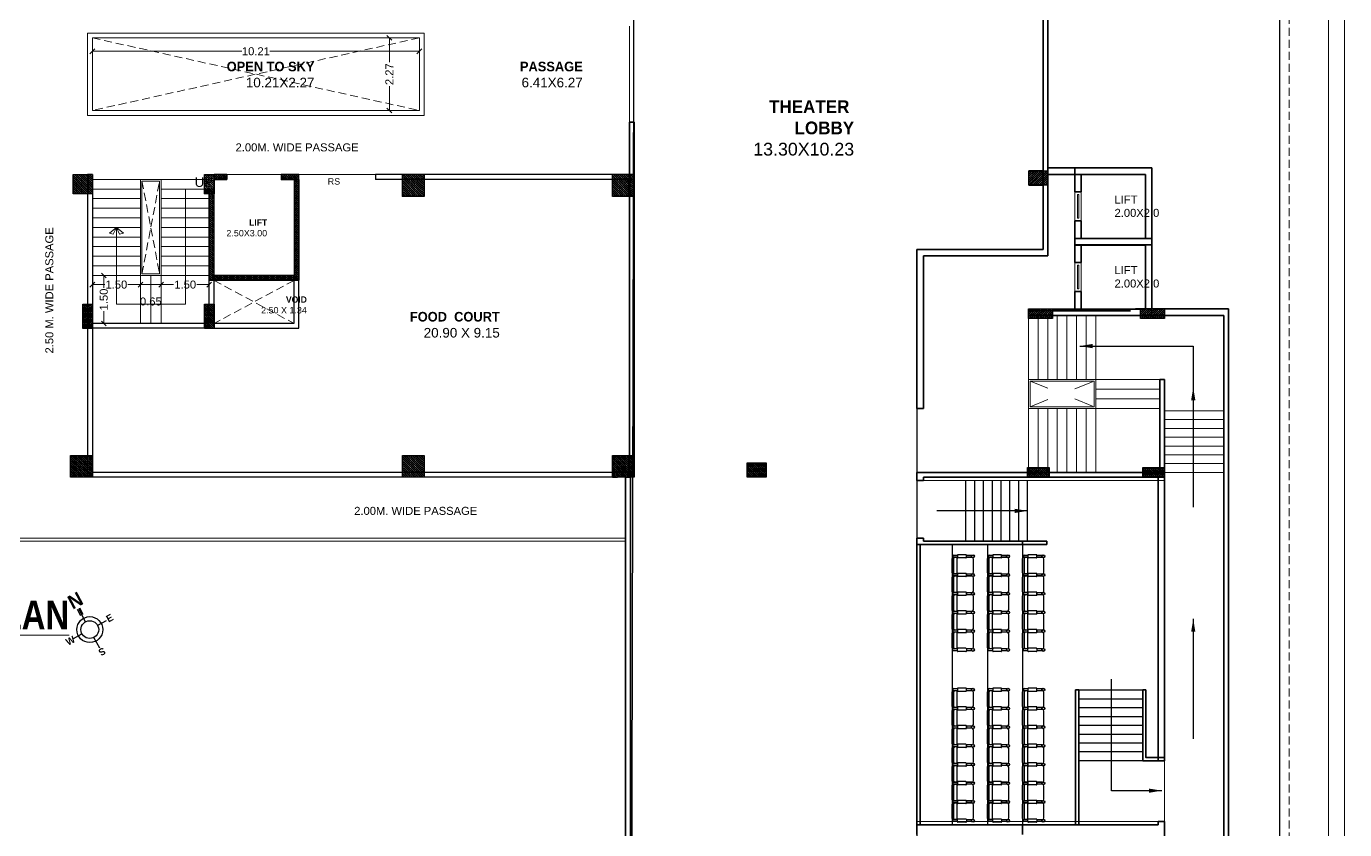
# Model space of a CAD drawing. Header units: feet. Extents: x 1354 to 2117, y 994 to 1430.
# Drawn here: x 1806.27 to 1847.45, y 1201.53 to 1226.62 of the extents above; entities that cross this region are included whole.
import ezdxf
from ezdxf.enums import TextEntityAlignment as Align

# ---------------------------------------------------------------- set-up
doc = ezdxf.new("R2010")
doc.units = ezdxf.units.FT
for name, pattern in [('ACAD_ISO03W100', [30, 12, -18]), ('DASHED2', [0.375, 0.25, -0.125]), ('HIDDEN', [0.375, 0.25, -0.125])]:
    doc.linetypes.add(name, pattern=pattern)
for name, color, linetype, lineweight in [('COLUMN (DCPL)', 10, 'Continuous', 30), ('COLUMN HATCH (DCPL)', 42, 'Continuous', 5), ('DIAMENTION', 6, 'Continuous', 13), ('door', 42, 'Continuous', 9), ('Door_TMOS', 252, 'Continuous', 15), ('DUCT (DCPL)', 8, 'HIDDEN', 13), ('H', 253, 'Continuous', 5), ('LINE-1-KEY (DCPL)', 253, 'Continuous', 9), ('stair', 22, 'Continuous', 9), ('Staircase_TMOS', 129, 'Continuous', 20), ('tex', 7, 'Continuous', 15), ('Text Common_TMOS', 150, 'Continuous', 20), ('wall', 7, 'Continuous', 30), ('Wall_TMOS', 5, 'Continuous', 35), ('WI', 252, 'Continuous', 9), ('WIN', 230, 'Continuous', 9)]:
    doc.layers.add(name, color=color, linetype=linetype, lineweight=lineweight)
for name, color, linetype in [('Layer2', 240, 'Continuous'), ('M2 furniture', 250, 'Continuous'), ('TEXT 1 RDH', 3, 'Continuous')]:
    doc.layers.add(name, color=color, linetype=linetype)
doc.styles.add('Arial Narrow', font='arial.ttf')
doc.styles.get("Standard").update_dxf_attribs({"font": 'arial.ttf'})
doc.styles.add('STYLE1', font='arial.ttf')
doc.styles.add('TECHNICBOLD', font='teb_____.pfb', dxfattribs={"height": 0.03})
doc.dimstyles.new('2_Dim_Wrk_Medium_TMOS', dxfattribs={"dimtxt": 0.18, "dimasz": 0.15, "dimexe": 0.18, "dimexo": 0.0625, "dimgap": 0.09, "dimtad": 0, "dimdec": 3, "dimzin": 0, "dimdsep": 46, "dimtxsty": 'STYLE1', "dimblk": 'OPEN90', "dimcen": 0.09, "dimclrd": 256, "dimclre": 256, "dimclrt": 256, "dimazin": 2, "dimtfac": 1, "dimtdec": 3, "dimtofl": 0, "dimtmove": 0, "dimatfit": 3, "dimfxl": 0, "dimtolj": 1, "dimtzin": 0, "dimlwd": -1, "dimlwe": -1, "dimarcsym": 0})
doc.dimstyles.new('SITE', dxfattribs={"dimtxt": 0.25, "dimasz": 0.15, "dimexe": 0.07, "dimexo": 0.07, "dimgap": 0.05, "dimtad": 0, "dimzin": 0, "dimdsep": 46, "dimtxsty": 'Arial Narrow', "dimblk": 'OBLIQUE', "dimcen": 0.09, "dimclrd": 4, "dimclre": 3, "dimclrt": 6, "dimadec": 0, "dimazin": 0, "dimtfac": 1, "dimtofl": 0, "dimtmove": 2, "dimatfit": 3, "dimfxl": 0, "dimtolj": 1, "dimtzin": 0, "dimlwd": -1, "dimlwe": -1, "dimarcsym": 0})

# ---------------------------------------------------------------- blocks, each defined once
blk = doc.blocks.new('_Oblique')
at = {"layer": 'Layer2', "color": 0, "lineweight": -2}
blk.add_line((-0.5, -0.5), (0.5, 0.5), dxfattribs=at)
blk = doc.blocks.new('*D79')
at = {"layer": 'DEFPOINTS', "color": 0}
for p in [(1808.336, 1218.837), (1809.836, 1218.837), (1809.836, 1218.552)]:
    blk.add_point(p, dxfattribs=at)
at = {"layer": 'DIAMENTION', "color": 3}
for p, q in [((1808.336, 1218.732), (1808.336, 1218.482)), ((1809.836, 1218.732), (1809.836, 1218.482))]:
    blk.add_line(p, q, dxfattribs=at)
at = {"layer": 'DIAMENTION', "color": 4}
for p, q in [((1808.336, 1218.552), (1808.723, 1218.552)), ((1809.836, 1218.552), (1809.448, 1218.552))]:
    blk.add_line(p, q, dxfattribs=at)
at = {"layer": 'DIAMENTION', "color": 4, "xscale": 0.15, "yscale": 0.15, "zscale": 0.15, "rotation": 180}
blk.add_blockref('_Oblique', (1808.336, 1218.552), dxfattribs=at)
at = {"layer": 'DIAMENTION', "color": 4, "xscale": 0.15, "yscale": 0.15, "zscale": 0.15}
blk.add_blockref('_Oblique', (1809.836, 1218.552), dxfattribs=at)
at = {"layer": 'DIAMENTION', "color": 6, "insert": (1809.086, 1218.552), "char_height": 0.25, "attachment_point": 5, "style": 'Arial Narrow'}
blk.add_mtext('\\A1;1.50', dxfattribs=at)
blk = doc.blocks.new('*D80')
at = {"layer": 'DEFPOINTS', "color": 0}
for p in [(1809.836, 1218.944), (1810.486, 1218.837), (1810.486, 1218.552)]:
    blk.add_point(p, dxfattribs=at)
at = {"layer": 'DIAMENTION', "color": 3}
for p, q in [((1809.836, 1218.732), (1809.836, 1218.482)), ((1810.486, 1218.732), (1810.486, 1218.482))]:
    blk.add_line(p, q, dxfattribs=at)
at = {"layer": 'DIAMENTION', "color": 4}
blk.add_line((1809.836, 1218.552), (1810.486, 1218.552), dxfattribs=at)
at = {"layer": 'DIAMENTION', "color": 4, "xscale": 0.15, "yscale": 0.15, "zscale": 0.15, "rotation": 180}
blk.add_blockref('_Oblique', (1809.836, 1218.552), dxfattribs=at)
at = {"layer": 'DIAMENTION', "color": 4, "xscale": 0.15, "yscale": 0.15, "zscale": 0.15}
blk.add_blockref('_Oblique', (1810.486, 1218.552), dxfattribs=at)
at = {"layer": 'DIAMENTION', "color": 6, "insert": (1810.161, 1218.024), "char_height": 0.25, "attachment_point": 5, "style": 'Arial Narrow'}
blk.add_mtext('\\A1;0.65', dxfattribs=at)
blk = doc.blocks.new('*D81')
at = {"layer": 'DEFPOINTS', "color": 0}
for p in [(1810.486, 1218.837), (1811.986, 1218.837), (1811.986, 1218.552)]:
    blk.add_point(p, dxfattribs=at)
at = {"layer": 'DIAMENTION', "color": 3}
for p, q in [((1810.486, 1218.732), (1810.486, 1218.482)), ((1811.986, 1218.732), (1811.986, 1218.482))]:
    blk.add_line(p, q, dxfattribs=at)
at = {"layer": 'DIAMENTION', "color": 4}
for p, q in [((1810.486, 1218.552), (1810.873, 1218.552)), ((1811.986, 1218.552), (1811.598, 1218.552))]:
    blk.add_line(p, q, dxfattribs=at)
at = {"layer": 'DIAMENTION', "color": 4, "xscale": 0.15, "yscale": 0.15, "zscale": 0.15, "rotation": 180}
blk.add_blockref('_Oblique', (1810.486, 1218.552), dxfattribs=at)
at = {"layer": 'DIAMENTION', "color": 4, "xscale": 0.15, "yscale": 0.15, "zscale": 0.15}
blk.add_blockref('_Oblique', (1811.986, 1218.552), dxfattribs=at)
at = {"layer": 'DIAMENTION', "color": 6, "insert": (1811.236, 1218.552), "char_height": 0.25, "attachment_point": 5, "style": 'Arial Narrow'}
blk.add_mtext('\\A1;1.50', dxfattribs=at)
blk = doc.blocks.new('*D82')
at = {"layer": 'DEFPOINTS', "color": 0}
for p in [(1808.67, 1218.837), (1808.692, 1218.837), (1808.67, 1217.337)]:
    blk.add_point(p, dxfattribs=at)
at = {"layer": 'DIAMENTION', "color": 3}
for p, q in [((1808.692, 1218.837), (1808.762, 1218.837)), ((1808.692, 1217.337), (1808.762, 1217.337))]:
    blk.add_line(p, q, dxfattribs=at)
at = {"layer": 'DIAMENTION', "color": 4}
for p, q in [((1808.692, 1218.837), (1808.692, 1218.45)), ((1808.692, 1217.337), (1808.692, 1217.725))]:
    blk.add_line(p, q, dxfattribs=at)
at = {"layer": 'DIAMENTION', "color": 4, "xscale": 0.15, "yscale": 0.15, "zscale": 0.15}
for p, rotation in [((1808.692, 1218.837), 90), ((1808.692, 1217.337), 270)]:
    blk.add_blockref('_Oblique', p, dxfattribs=dict(at, rotation=rotation))
at = {"layer": 'DIAMENTION', "color": 6, "insert": (1808.692, 1218.087), "char_height": 0.25, "attachment_point": 5, "rotation": 90, "style": 'Arial Narrow'}
blk.add_mtext('\\A1;1.50', dxfattribs=at)
blk = doc.blocks.new('22 CTC CHAIR')
at = {"layer": 'M2 furniture', "ltscale": 50}
for p, q in [((-0.7, 18.8), (-0.7, 3.2)), ((1.3, 20.8), (7.6, 20.8)), ((1.4, 23.1), (7.6, 23.1)), ((1.4, 20.9), (7.6, 20.9)), ((7.6, 20.6), (7.6, 23.4)), ((8.1, 23.9), (17.6, 23.9)), ((8.1, 20.1), (17.6, 20.1)), ((18.1, 23.4), (18.1, 20.6)), ((18.1, 23.1), (23.4, 23.1)), ((18.1, 20.9), (23.4, 20.9)), ((18.1, 20.7), (21.3, 20.7)), ((18.3, 20.7), (18.3, 1.3)), ((22.2, 19.6), (22.2, 19.6)), ((22.3, 19.6), (22.3, 2.4)), ((23.4, 23.1), (23.4, 20.9)), ((24.3, 19.6), (24.3, 2.4)), ((1.3, 1.2), (7.6, 1.2)), ((1.4, 1.1), (7.6, 1.1)), ((7.6, 1.4), (7.6, -1.4)), ((8.1, 1.9), (17.6, 1.9)), ((8.1, 1.9), (17.6, 1.9)), ((18.1, -1.4), (18.1, 1.4)), ((18.1, 1.3), (21.3, 1.3)), ((18.1, 1.1), (23.4, 1.1)), ((23.4, -1.1), (23.4, 1.1)), ((1.4, -1.1), (7.6, -1.1)), ((8.1, -1.9), (17.6, -1.9)), ((18.1, -1.1), (23.4, -1.1)), ((22.2, -2.4), (22.2, -2.4))]:
    blk.add_line(p, q, dxfattribs=at)
for centre, radius in [((0, 22), 1.75), ((0, 22), 1.5), ((0, 0), 1.75), ((0, 0), 1.5)]:
    blk.add_circle(centre, radius, dxfattribs=at)
for centre, radius, start, end in [((1.3, 18.8, 0), 2, 90, 180), ((8.1, 23.4, 0), 0.5, 90, 180), ((8.1, 20.6, 0), 0.5, 180, 270), ((17.6, 23.4), 0.5, 0, 90), ((17.6, 20.6), 0.5, 270, 0), ((21.3, 19.7, 0), 1, 0, 90), ((23.3, 19.6), 1, 0, 180), ((1.3, 3.2, 0), 2, 180, 270), ((8.1, 1.4, 0), 0.5, 90, 180), ((8.1, 1.4, 0), 0.5, 90, 180), ((17.6, 1.4), 0.5, 0, 90), ((17.6, 1.4), 0.5, 0, 90), ((21.3, 2.3, 0), 1, 270, 0), ((23.3, 2.4), 1, 180, 0), ((8.1, -1.4, 0), 0.5, 180, 270), ((17.6, -1.4), 0.5, 270, 0)]:
    blk.add_arc(centre, radius, start, end, dxfattribs=at)
blk = doc.blocks.new('_Open90')
at = {"color": 0, "linetype": 'ByBlock', "lineweight": -2}
for p, q in [((0, 0), (-1, 0)), ((-0.5, 0.5), (0, 0)), ((0, 0), (-0.5, -0.5))]:
    blk.add_line(p, q, dxfattribs=at)
blk = doc.blocks.new('*D64')
at = {"layer": 'DEFPOINTS', "color": 0}
for p in [(1817.613, 1226.259), (1818.55, 1226.259), (1818.55, 1223.987)]:
    blk.add_point(p, dxfattribs=at)
at = {"layer": 'DIAMENTION', "color": 3}
for p, q in [((1817.683, 1226.259), (1817.543, 1226.259)), ((1817.683, 1223.987), (1817.543, 1223.987))]:
    blk.add_line(p, q, dxfattribs=at)
at = {"layer": 'DIAMENTION', "color": 4}
for p, q in [((1817.613, 1226.259), (1817.613, 1225.5)), ((1817.613, 1223.987), (1817.613, 1224.746))]:
    blk.add_line(p, q, dxfattribs=at)
at = {"layer": 'DIAMENTION', "color": 4, "xscale": 0.15, "yscale": 0.15, "zscale": 0.15}
for p, rotation in [((1817.613, 1226.259), 90), ((1817.613, 1223.987), 270)]:
    blk.add_blockref('_Oblique', p, dxfattribs=dict(at, rotation=rotation))
at = {"layer": 'DIAMENTION', "color": 6, "insert": (1817.613, 1225.123), "char_height": 0.25, "attachment_point": 5, "rotation": 90, "style": 'Arial Narrow'}
blk.add_mtext('\\A1;2.27', dxfattribs=at)
blk = doc.blocks.new('*D65')
at = {"layer": 'DEFPOINTS', "color": 0}
for p in [(1808.336, 1226.259), (1818.55, 1226.259), (1818.55, 1225.837)]:
    blk.add_point(p, dxfattribs=at)
at = {"layer": 'DIAMENTION', "color": 3}
for p, q in [((1808.336, 1225.907), (1808.336, 1225.767)), ((1818.55, 1225.907), (1818.55, 1225.767))]:
    blk.add_line(p, q, dxfattribs=at)
at = {"layer": 'DIAMENTION', "color": 4}
for p, q in [((1808.336, 1225.837), (1813.007, 1225.837)), ((1818.55, 1225.837), (1813.879, 1225.837))]:
    blk.add_line(p, q, dxfattribs=at)
at = {"layer": 'DIAMENTION', "color": 4, "xscale": 0.15, "yscale": 0.15, "zscale": 0.15, "rotation": 180}
blk.add_blockref('_Oblique', (1808.336, 1225.837), dxfattribs=at)
at = {"layer": 'DIAMENTION', "color": 4, "xscale": 0.15, "yscale": 0.15, "zscale": 0.15}
blk.add_blockref('_Oblique', (1818.55, 1225.837), dxfattribs=at)
at = {"layer": 'DIAMENTION', "color": 6, "insert": (1813.443, 1225.837), "char_height": 0.25, "attachment_point": 5, "style": 'Arial Narrow'}
blk.add_mtext('\\A1;10.21', dxfattribs=at)

msp = doc.modelspace()

# ---------------------------------------------------------------- hatches: boundary and pattern name
at = {"layer": 'COLUMN HATCH (DCPL)'}
h = msp.add_hatch(dxfattribs=at)
h.set_pattern_fill('SACNCR', color=256, scale=0.5, angle=90, style=0)
h.set_pattern_definition([(135, (7901.90748, 905.66784), (-0.03314563037, -0.03314563037), []), (135, (7901.90748, 905.700984), (-0.03314563037, -0.03314563037), [0, -0.046875])])
h.paths.add_polyline_path([(1807.7356, 1221.3865), (1807.7356, 1221.9865), (1808.3356, 1221.9865), (1808.3356, 1221.3865)], flags=0)
h = msp.add_hatch(dxfattribs=at)
h.set_pattern_fill('SACNCR', color=256, scale=0.5, angle=90, style=0)
h.set_pattern_definition([(135, (7902.05748, 905.66784), (-0.03314563037, -0.03314563037), []), (135, (7902.05748, 905.700984), (-0.03314563037, -0.03314563037), [0, -0.046875])])
h.paths.add_polyline_path([(1812.1356, 1221.3865), (1811.8356, 1221.3865), (1811.8356, 1221.9865), (1812.1356, 1221.9865)], flags=0)
h = msp.add_hatch(dxfattribs=at)
h.set_pattern_fill('SACNCR', color=256, scale=0.5, angle=90, style=0)
h.set_pattern_definition([(135, (-107.014676, 17773.103514), (-0.03314563037, -0.03314563037), []), (135, (-107.014676, 17773.13666), (-0.03314563037, -0.03314563037), [0, -0.046875])])
h.paths.add_polyline_path([(1814.7842, 1221.9865), (1814.2349, 1221.9865), (1814.2349, 1221.8365), (1814.6342, 1221.8365), (1814.6342, 1218.8365), (1812.1356, 1218.8365), (1812.1356, 1221.3865), (1811.9856, 1221.3865), (1811.9856, 1218.6865), (1814.7842, 1218.6865)])
h.paths.add_polyline_path([(1812.5349, 1221.9865), (1812.1356, 1221.9865), (1812.1356, 1221.8365), (1812.5349, 1221.8365)], flags=17)
h = msp.add_hatch(dxfattribs=at)
h.set_pattern_fill('SACNCR', color=256, scale=0.5, angle=90, style=0)
h.set_pattern_definition([(135, (7902.13178, 905.62784), (-0.03314563037, -0.03314563037), []), (135, (7902.13178, 905.660984), (-0.03314563037, -0.03314563037), [0, -0.046875])])
h.paths.add_polyline_path([(1818.0185, 1221.3065), (1818.0185, 1221.9865), (1818.6985, 1221.9865), (1818.6985, 1221.3065)], flags=0)
h = msp.add_hatch(dxfattribs=at)
h.set_pattern_fill('SACNCR', color=256, scale=0.5, angle=90, style=0)
h.set_pattern_definition([(135, (7902.397483, 905.62784), (-0.03314563037, -0.03314563037), []), (135, (7902.397483, 905.660984), (-0.03314563037, -0.03314563037), [0, -0.046875])])
h.paths.add_polyline_path([(1824.5842, 1221.3065), (1824.5842, 1221.9865), (1825.2642, 1221.9865), (1825.2642, 1221.3065)], flags=0)
h = msp.add_hatch(dxfattribs=at)
h.set_pattern_fill('SACNCR', color=256, scale=0.5, angle=360, style=0)
h.set_pattern_definition([(45, (1520.664514, 2034.609165), (-0.0331456304, 0.0331456304), []), (45, (1520.69766, 2034.609165), (-0.0331456304, 0.0331456304), [0, -0.046875])])
h.paths.add_polyline_path([(1837.5836, 1221.6522), (1837.5836, 1222.1025), (1838.1836, 1222.1025), (1838.1836, 1221.6522)])
h = msp.add_hatch(dxfattribs=at)
h.set_pattern_fill('SACNCR', color=256, scale=0.5, angle=180, style=0)
h.set_pattern_definition([(225, (2119.554293, 7311.43332), (0.03314563037, -0.03314563037), []), (225, (2119.521147, 7311.43332), (0.03314563037, -0.03314563037), [0, -0.046875])])
h.paths.add_polyline_path([(1808.3356, 1217.1865), (1808.0356, 1217.1865), (1808.0356, 1217.9365), (1808.3356, 1217.9365)], flags=0)
h = msp.add_hatch(dxfattribs=at)
h.set_pattern_fill('SACNCR', color=256, scale=0.5, angle=90, style=0)
h.set_pattern_definition([(135, (7902.05748, 906.19284), (-0.03314563037, -0.03314563037), []), (135, (7902.05748, 906.225984), (-0.03314563037, -0.03314563037), [0, -0.046875])])
h.paths.add_polyline_path([(1812.1356, 1217.1865), (1811.8356, 1217.1865), (1811.8356, 1217.9365), (1812.1356, 1217.9365)], flags=0)
h = msp.add_hatch(dxfattribs=at)
h.set_pattern_fill('SACNCR', color=256, scale=0.5, angle=180, style=0)
h.set_pattern_definition([(225, (2147.795615, 398.761346), (0.0331456304, -0.0331456304), []), (225, (2147.76247, 398.761346), (0.0331456304, -0.0331456304), [0, -0.046875])])
h.paths.add_polyline_path([(1838.3266, 1217.7933), (1838.3266, 1217.4937), (1837.5766, 1217.4937), (1837.5766, 1217.7933)])
h = msp.add_hatch(dxfattribs=at)
h.set_pattern_fill('SACNCR', color=256, scale=0.5, angle=180, style=0)
h.set_pattern_definition([(225, (2151.295615, 398.761346), (0.0331456304, -0.0331456304), []), (225, (2151.26247, 398.761346), (0.0331456304, -0.0331456304), [0, -0.046875])])
h.paths.add_polyline_path([(1841.8266, 1217.7933), (1841.8266, 1217.4937), (1841.0766, 1217.4937), (1841.0766, 1217.7933)])
h = msp.add_hatch(dxfattribs=at)
h.set_pattern_fill('SACNCR', color=256, scale=0.5, angle=90, style=0)
h.set_pattern_definition([(135, (7901.86748, 906.15784), (-0.03314563037, -0.03314563037), []), (135, (7901.86748, 906.190984), (-0.03314563037, -0.03314563037), [0, -0.046875])])
h.paths.add_polyline_path([(1807.6556, 1212.5365), (1807.6556, 1213.2165), (1808.3356, 1213.2165), (1808.3356, 1212.5365)], flags=0)
h = msp.add_hatch(dxfattribs=at)
h.set_pattern_fill('SACNCR', color=256, scale=0.5, angle=90, style=0)
h.set_pattern_definition([(135, (7902.13178, 906.15784), (-0.03314563037, -0.03314563037), []), (135, (7902.13178, 906.190984), (-0.03314563037, -0.03314563037), [0, -0.046875])])
h.paths.add_polyline_path([(1818.0185, 1212.5365), (1818.0185, 1213.2165), (1818.6985, 1213.2165), (1818.6985, 1212.5365)], flags=0)
h = msp.add_hatch(dxfattribs=at)
h.set_pattern_fill('SACNCR', color=256, scale=0.5, angle=90, style=0)
h.set_pattern_definition([(135, (7902.397483, 906.15784), (-0.03314563037, -0.03314563037), []), (135, (7902.397483, 906.190984), (-0.03314563037, -0.03314563037), [0, -0.046875])])
h.paths.add_polyline_path([(1824.5842, 1212.5365), (1824.5842, 1213.2165), (1825.2642, 1213.2165), (1825.2642, 1212.5365)], flags=0)
h = msp.add_hatch(dxfattribs=at)
h.set_pattern_fill('SACNCR', color=256, scale=0.5, angle=90, style=0)
h.set_pattern_definition([(135, (7912.817377, 881.135726), (-0.03314563037, -0.03314563037), []), (135, (7912.817377, 881.16887), (-0.03314563037, -0.03314563037), [0, -0.046875])])
h.paths.add_polyline_path([(1828.7841, 1212.5361), (1828.7841, 1212.9869), (1829.3841, 1212.9869), (1829.3841, 1212.5361)])
h = msp.add_hatch(dxfattribs=at)
h.set_pattern_fill('SACNCR', color=256, scale=0.5, angle=90, style=0)
h.set_pattern_definition([(135, (1015.358876, 913.26939), (-0.0331456304, -0.0331456304), []), (135, (1015.358876, 913.302535), (-0.0331456304, -0.0331456304), [0, -0.046875])])
h.paths.add_polyline_path([(1837.5431, 1212.5417), (1837.5431, 1212.8387), (1838.2231, 1212.8387), (1838.2231, 1212.5417)])
h = msp.add_hatch(dxfattribs=at)
h.set_pattern_fill('SACNCR', color=256, scale=0.5, angle=90, style=0)
h.set_pattern_definition([(135, (1018.962426, 913.26939), (-0.0331456304, -0.0331456304), []), (135, (1018.962426, 913.302535), (-0.0331456304, -0.0331456304), [0, -0.046875])])
h.paths.add_polyline_path([(1841.1467, 1212.5417), (1841.1467, 1212.8387), (1841.8267, 1212.8387), (1841.8267, 1212.5417)])

# ---------------------------------------------------------------- linework, layer by layer
at = {"color": 116}
for p, q in [((1835.623, 1210.5363), (1835.623, 1212.4371)), ((1835.898, 1210.5363), (1835.898, 1212.4371)), ((1836.173, 1210.5363), (1836.173, 1212.4371)), ((1836.448, 1210.5363), (1836.448, 1212.4371)), ((1836.723, 1210.5363), (1836.723, 1212.4371)), ((1836.998, 1210.5363), (1836.998, 1212.4371)), ((1837.273, 1210.5363), (1837.273, 1212.4371)), ((1837.548, 1210.5363), (1837.548, 1212.4371)), ((1835.193, 1210.4363), (1835.193, 1201.6833)), ((1836.293, 1210.4363), (1836.293, 1201.6833)), ((1837.393, 1210.5363), (1837.393, 1201.6833)), ((1841.1466, 1205.8833), (1839.1466, 1205.8833)), ((1841.1466, 1205.6083), (1839.1466, 1205.6083)), ((1841.1466, 1205.3333), (1839.1466, 1205.3333)), ((1841.1466, 1205.3333), (1839.1466, 1205.3333)), ((1841.1466, 1205.0583), (1839.1466, 1205.0583)), ((1841.1466, 1204.7833), (1839.1466, 1204.7833)), ((1841.1466, 1204.5083), (1839.1466, 1204.5083)), ((1841.1466, 1204.2333), (1839.1466, 1204.2333)), ((1841.1466, 1203.9583), (1839.1466, 1203.9583)), ((1841.1466, 1203.6833), (1839.1466, 1203.6833))]:
    msp.add_line(p, q, dxfattribs=at)
at = {"color": 7, "lineweight": 20}
for points in [[(1761.6809, 1247.0626), (1847.4521, 1247.0626), (1847.4521, 1166.9234), (1761.6809, 1166.9234)], [(1762.1809, 1246.5626), (1846.9521, 1246.5626), (1846.9521, 1167.4234), (1762.1809, 1167.4234)]]:
    msp.add_lwpolyline(points, close=True, dxfattribs=at)
msp.add_lwpolyline([(1825.2642, 1230.1937), (1837.8842, 1230.1937), (1837.8842, 1229.888), (1838.0342, 1229.888), (1838.0342, 1222.1025), (1837.5836, 1222.1025), (1837.5836, 1221.6522), (1838.0342, 1221.6522), (1838.0342, 1219.6499), (1834.093, 1219.6499), (1834.093, 1179.7303), (1825.1432, 1179.7303), (1825.2642, 1230.1937)])
at = {"layer": 'COLUMN (DCPL)'}
for points in [[(1807.7356, 1221.3865), (1807.7356, 1221.9865), (1808.3356, 1221.9865), (1808.3356, 1221.3865)], [(1812.1356, 1221.3865), (1811.8356, 1221.3865), (1811.8356, 1221.9865), (1812.1356, 1221.9865)], [(1814.7842, 1221.9865), (1814.2349, 1221.9865), (1814.2349, 1221.8365), (1814.6342, 1221.8365), (1814.6342, 1218.8365), (1812.1356, 1218.8365), (1812.1356, 1221.3865), (1811.9856, 1221.3865), (1811.9856, 1218.6865), (1814.7842, 1218.6865)], [(1812.5349, 1221.9865), (1812.1356, 1221.9865), (1812.1356, 1221.8365), (1812.5349, 1221.8365)], [(1818.0185, 1221.3065), (1818.0185, 1221.9865), (1818.6985, 1221.9865), (1818.6985, 1221.3065)], [(1824.5842, 1221.3065), (1824.5842, 1221.9865), (1825.2642, 1221.9865), (1825.2642, 1221.3065)], [(1837.5836, 1221.6522), (1837.5836, 1222.1025), (1838.1836, 1222.1025), (1838.1836, 1221.6522)], [(1808.3356, 1217.1865), (1808.0356, 1217.1865), (1808.0356, 1217.9365), (1808.3356, 1217.9365)], [(1812.1356, 1217.1865), (1811.8356, 1217.1865), (1811.8356, 1217.9365), (1812.1356, 1217.9365)], [(1838.3266, 1217.7933), (1838.3266, 1217.4937), (1837.5766, 1217.4937), (1837.5766, 1217.7933)], [(1841.8266, 1217.7933), (1841.8266, 1217.4937), (1841.0766, 1217.4937), (1841.0766, 1217.7933)], [(1807.6556, 1212.5365), (1807.6556, 1213.2165), (1808.3356, 1213.2165), (1808.3356, 1212.5365)], [(1818.0185, 1212.5365), (1818.0185, 1213.2165), (1818.6985, 1213.2165), (1818.6985, 1212.5365)], [(1824.5842, 1212.5365), (1824.5842, 1213.2165), (1825.2642, 1213.2165), (1825.2642, 1212.5365)], [(1828.7841, 1212.5367), (1828.7841, 1212.9869), (1829.3841, 1212.9869), (1829.3841, 1212.5367)], [(1837.5431, 1212.5417), (1837.5431, 1212.8387), (1838.2231, 1212.8387), (1838.2231, 1212.5417)], [(1841.1467, 1212.5417), (1841.1467, 1212.8387), (1841.8267, 1212.8387), (1841.8267, 1212.5417)]]:
    msp.add_lwpolyline(points, close=True, dxfattribs=at)
at = {"layer": 'DIAMENTION', "linetype": 'DASHED2'}
for p, q in [((1809.8856, 1218.8871), (1810.4356, 1221.7871)), ((1809.8856, 1221.7871), (1810.4356, 1218.8871))]:
    msp.add_line(p, q, dxfattribs=at)
at = {"layer": 'door'}
for p, q in [((1834.093, 1214.6878), (1834.093, 1212.6871)), ((1834.093, 1212.4371), (1834.093, 1210.6363)), ((1841.8266, 1201.7833), (1841.8266, 1203.6833))]:
    msp.add_line(p, q, dxfattribs=at)
at = {"layer": 'Door_TMOS'}
msp.add_line((1825.1142, 1226.6229), (1825.1142, 1223.6229), dxfattribs=at)
for points in [[(1839.0272, 1220.5444), (1839.2272, 1220.5444), (1839.2272, 1221.4444), (1839.0272, 1221.4444)], [(1839.1072, 1220.6244), (1839.1472, 1220.6244), (1839.1472, 1221.3644), (1839.1072, 1221.3644)], [(1839.0272, 1218.3384), (1839.2272, 1218.3384), (1839.2272, 1219.2384), (1839.0272, 1219.2384)], [(1839.1072, 1218.4184), (1839.1472, 1218.4184), (1839.1472, 1219.1584), (1839.1072, 1219.1584)]]:
    msp.add_lwpolyline(points, close=True, dxfattribs=at)
at = {"layer": 'DUCT (DCPL)'}
for p, q in [((1812.1356, 1218.6822), (1814.6342, 1217.3371)), ((1814.6342, 1218.6822), (1812.1356, 1217.3371))]:
    msp.add_line(p, q, dxfattribs=at)
at = {"layer": 'H', "linetype": 'HIDDEN'}
msp.add_lwpolyline([(1764.2261, 1244.5685), (1845.7211, 1244.5685), (1845.7211, 1179.1681), (1764.2261, 1179.1681)], close=True, dxfattribs=at)
at = {"layer": 'LINE-1-KEY (DCPL)'}
for points in [[(1834.093, 1212.4371), (1834.293, 1212.4371)], [(1834.293, 1212.4371), (1841.8266, 1212.4371)], [(1841.6266, 1201.7833), (1834.093, 1201.7833)]]:
    msp.add_lwpolyline(points, dxfattribs=at)
at = {"layer": 'stair'}
for p, q in [((1811.9856, 1221.8371), (1808.3356, 1221.8371)), ((1809.8356, 1221.8371), (1809.8356, 1217.3371)), ((1810.4856, 1221.8371), (1809.8356, 1221.8371)), ((1810.4356, 1221.7871), (1809.8856, 1221.7871)), ((1809.8856, 1221.7871), (1809.8856, 1218.8871)), ((1810.4356, 1218.8871), (1810.4356, 1221.7871)), ((1810.4856, 1217.3371), (1810.4856, 1221.8371)), ((1812.5349, 1221.9865), (1814.2349, 1221.9865)), ((1809.8356, 1221.5371), (1808.3356, 1221.5371)), ((1811.9856, 1221.5371), (1810.4856, 1221.5371)), ((1809.8356, 1221.2371), (1808.3356, 1221.2371)), ((1811.9856, 1221.2371), (1810.4856, 1221.2371)), ((1809.8356, 1220.9371), (1808.3356, 1220.9371)), ((1809.8356, 1220.6371), (1808.3356, 1220.6371)), ((1811.9856, 1220.9371), (1810.4856, 1220.9371)), ((1811.9856, 1220.6371), (1810.4856, 1220.6371)), ((1809.8356, 1220.3371), (1808.3356, 1220.3371)), ((1811.9856, 1220.3371), (1810.4856, 1220.3371)), ((1809.8356, 1220.0371), (1808.3356, 1220.0371)), ((1809.8356, 1219.7371), (1808.3356, 1219.7371)), ((1811.9856, 1220.0371), (1810.4856, 1220.0371)), ((1811.9856, 1219.7371), (1810.4856, 1219.7371)), ((1809.8356, 1219.4371), (1808.3356, 1219.4371)), ((1811.9856, 1219.4371), (1810.4856, 1219.4371)), ((1809.8356, 1219.1371), (1808.3356, 1219.1371)), ((1810.4356, 1218.8871), (1809.8856, 1218.8871)), ((1811.9856, 1219.1371), (1810.4856, 1219.1371)), ((1811.9856, 1218.8371), (1808.3356, 1218.8371)), ((1810.1606, 1218.8371), (1810.1606, 1217.3371)), ((1837.5766, 1217.5878), (1837.5766, 1215.5878)), ((1837.8766, 1217.5878), (1837.8766, 1215.5878)), ((1838.1766, 1217.5878), (1838.1766, 1215.5878)), ((1838.4766, 1217.5878), (1838.4766, 1215.5878)), ((1838.7766, 1217.5878), (1838.7766, 1215.5878)), ((1839.0766, 1217.5878), (1839.0766, 1215.5878)), ((1839.3766, 1217.5878), (1839.3766, 1215.5878)), ((1839.6766, 1217.5878), (1839.6766, 1215.5878)), ((1839.6766, 1215.5878), (1841.6766, 1215.5878)), ((1839.6766, 1215.2878), (1841.6766, 1215.2878)), ((1839.6766, 1214.9878), (1841.6766, 1214.9878)), ((1837.5766, 1214.6878), (1837.5766, 1212.6871)), ((1837.8766, 1214.6878), (1837.8766, 1212.6871)), ((1838.1766, 1214.6878), (1838.1766, 1212.6871)), ((1838.4766, 1214.6878), (1838.4766, 1212.6871)), ((1838.7766, 1214.6878), (1838.7766, 1212.6871)), ((1839.0766, 1214.6878), (1839.0766, 1212.6871)), ((1839.3766, 1214.6878), (1839.3766, 1212.6871)), ((1839.6766, 1214.6878), (1839.6766, 1212.6871)), ((1839.6766, 1214.6878), (1841.6766, 1214.6878))]:
    msp.add_line(p, q, dxfattribs=at)
for points in [[(1809.0856, 1220.3371), (1809.0856, 1217.9458), (1811.245, 1217.9458), (1811.245, 1221.5371)], [(1809.0856, 1220.3371), (1808.8684, 1220.1583), (1808.9861, 1220.1321), (1809.0856, 1220.3371)], [(1809.0856, 1220.3371), (1809.3029, 1220.1583), (1809.1852, 1220.1321), (1809.0856, 1220.3371)]]:
    msp.add_lwpolyline(points, dxfattribs=at)
at = {"layer": 'Staircase_TMOS'}
for p, q in [((1837.5766, 1215.5878), (1839.6766, 1215.5878)), ((1837.5766, 1214.6878), (1837.5766, 1215.5878)), ((1839.6766, 1215.5878), (1839.6766, 1214.6878)), ((1837.6266, 1215.5378), (1839.6266, 1215.5378)), ((1837.6266, 1214.7378), (1837.6266, 1215.5378)), ((1839.6266, 1215.5378), (1839.6266, 1214.7378)), ((1837.5766, 1214.6878), (1839.6766, 1214.6878)), ((1837.6266, 1214.7378), (1839.6266, 1214.7378)), ((1841.8266, 1214.6121), (1843.6766, 1214.6121)), ((1841.8266, 1214.3371), (1843.6766, 1214.3371)), ((1841.8266, 1214.0621), (1843.6766, 1214.0621)), ((1841.8266, 1213.7871), (1843.6766, 1213.7871)), ((1841.8266, 1213.5121), (1843.6766, 1213.5121)), ((1841.8266, 1213.2371), (1843.6766, 1213.2371)), ((1841.8266, 1212.9621), (1843.6766, 1212.9621)), ((1841.8266, 1212.6871), (1843.6766, 1212.6871))]:
    msp.add_line(p, q, dxfattribs=at)
at = {"layer": 'Staircase_TMOS', "linetype": 'ACAD_ISO03W100', "ltscale": 0.05}
for p, q in [((1837.6266, 1214.7378), (1839.6266, 1215.5378)), ((1837.6266, 1215.5378), (1839.6266, 1214.7378))]:
    msp.add_line(p, q, dxfattribs=at)
at = {"layer": 'wall'}
for p, q in [((1808.3356, 1221.9871), (1808.1856, 1221.9871)), ((1808.1856, 1221.9871), (1808.1856, 1212.5371)), ((1808.3356, 1221.9871), (1808.3356, 1217.3371)), ((1811.9856, 1217.3371), (1811.9856, 1221.9871)), ((1812.5349, 1221.9865), (1812.1356, 1221.9865)), ((1812.1356, 1217.3371), (1812.1356, 1221.8371)), ((1812.4349, 1221.8365), (1812.1356, 1221.8365)), ((1812.5349, 1221.8365), (1812.1356, 1221.8365)), ((1812.4349, 1221.8365), (1812.4349, 1221.9865)), ((1812.5349, 1221.9865), (1812.5349, 1221.8365)), ((1814.6342, 1221.9871), (1814.6342, 1218.6865)), ((1814.7842, 1221.8371), (1814.7842, 1218.6865)), ((1825.2642, 1221.9871), (1817.1842, 1221.9871)), ((1817.1842, 1221.9871), (1817.1842, 1221.8371)), ((1825.2642, 1221.8371), (1817.1842, 1221.8371)), ((1825.2642, 1221.9871), (1824.5842, 1221.9871)), ((1839.0246, 1219.6753), (1839.0245, 1219.4453)), ((1814.6342, 1218.8365), (1812.1356, 1218.8365)), ((1814.6342, 1218.6865), (1812.1356, 1218.6865)), ((1811.9856, 1217.3371), (1808.3356, 1217.3371)), ((1838.3266, 1217.589), (1841.4272, 1217.5884)), ((1811.9856, 1217.1871), (1808.1856, 1217.1871)), ((1808.3356, 1217.1871), (1808.3356, 1212.6871)), ((1825.2642, 1212.6871), (1808.3356, 1212.6871)), ((1825.2642, 1212.5371), (1808.3356, 1212.5371)), ((1807.9739, 1208.2095), (1807.8704, 1208.4023)), ((1808.1237, 1208.0228), (1807.9089, 1208.423)), ((1808.0509, 1208.2508), (1807.9474, 1208.4436)), ((1808.7684, 1208.054), (1808.4993, 1207.9095)), ((1807.7413, 1207.5028), (1808.0105, 1207.6472)), ((1808.5638, 1207.2026), (1808.386, 1207.534))]:
    msp.add_line(p, q, dxfattribs=at)
msp.add_lwpolyline([(1764.5261, 1244.2685), (1845.4211, 1244.2685), (1845.4211, 1179.4681), (1764.5261, 1179.4681)], close=True, dxfattribs=at)
for points in [[(1812.1356, 1217.194), (1814.7842, 1217.194), (1814.7842, 1218.6865)], [(1812.1356, 1217.344), (1814.6342, 1217.344), (1814.6342, 1218.6865)]]:
    msp.add_lwpolyline(points, dxfattribs=at)
for radius in [0.4048, 0.2774]:
    msp.add_circle((1808.2549, 1207.7784), radius, dxfattribs=at)
at = {"layer": 'Wall_TMOS'}
for p, q in [((1838.0342, 1219.6499), (1838.0342, 1239.5587)), ((1838.1842, 1219.4499), (1838.1842, 1239.7087)), ((1838.1842, 1222.1937), (1838.1842, 1237.7087)), ((1838.0342, 1222.1937), (1838.0342, 1226.6087)), ((1839.0272, 1222.1944), (1838.1842, 1222.1944)), ((1839.2272, 1222.1944), (1839.0272, 1222.1944)), ((1839.0272, 1222.1944), (1839.0272, 1221.9944)), ((1841.4272, 1222.1944), (1839.2272, 1222.1944)), ((1841.4272, 1219.7944), (1841.4272, 1222.1944)), ((1824.5842, 1221.9871), (1824.7342, 1221.9871)), ((1825.1142, 1221.9871), (1825.1142, 1212.5371)), ((1825.2642, 1221.9871), (1825.2642, 1212.5371)), ((1838.1836, 1221.9944), (1841.2272, 1221.9944)), ((1839.0272, 1221.9944), (1839.0272, 1221.4444)), ((1839.2272, 1221.9944), (1839.2272, 1221.4444)), ((1841.2272, 1221.9944), (1841.2272, 1219.9944)), ((1839.2272, 1221.4444), (1839.0272, 1221.4444)), ((1839.2272, 1221.4444), (1839.0272, 1221.4444)), ((1841.4272, 1221.2904), (1841.4272, 1221.1904)), ((1839.2272, 1220.5444), (1839.0272, 1220.5444)), ((1839.0272, 1220.5444), (1839.0272, 1219.9944)), ((1839.2272, 1220.5444), (1839.0272, 1220.5444)), ((1839.2272, 1220.5444), (1839.2272, 1219.9944)), ((1841.2272, 1219.9944), (1839.0272, 1219.9944)), ((1839.0272, 1219.9944), (1839.0272, 1219.7944)), ((1839.2272, 1219.9884), (1839.0272, 1219.9884)), ((1839.0272, 1219.9884), (1839.0272, 1219.7884)), ((1839.0272, 1219.7944), (1839.0272, 1219.9444)), ((1839.0272, 1219.7944), (1841.4272, 1219.7944)), ((1839.0272, 1219.7884), (1841.2272, 1219.7884)), ((1839.0272, 1219.7884), (1839.0272, 1219.2384)), ((1841.4272, 1219.9884), (1839.2272, 1219.9884)), ((1839.2272, 1219.7884), (1839.2272, 1219.2384)), ((1841.2272, 1219.7884), (1841.2272, 1217.7884)), ((1841.4272, 1217.5884), (1841.4272, 1219.9884)), ((1834.093, 1219.6499), (1834.093, 1214.6878)), ((1838.0342, 1219.6499), (1834.093, 1219.6499)), ((1834.293, 1219.4499), (1834.293, 1214.6878)), ((1838.1842, 1219.4499), (1834.293, 1219.4499)), ((1839.2272, 1219.2384), (1839.0272, 1219.2384)), ((1839.2272, 1219.2384), (1839.0272, 1219.2384)), ((1841.4272, 1219.0844), (1841.4272, 1218.9844)), ((1839.0272, 1218.3384), (1839.0272, 1217.7884)), ((1839.2272, 1218.3384), (1839.0272, 1218.3384)), ((1839.2272, 1218.3384), (1839.0272, 1218.3384)), ((1839.2272, 1218.3384), (1839.2272, 1217.7884)), ((1837.5766, 1217.7378), (1840.7648, 1217.7378)), ((1837.5766, 1217.5878), (1837.5766, 1217.7378)), ((1841.2272, 1217.7884), (1838.3266, 1217.789)), ((1838.3266, 1217.789), (1838.3266, 1217.589)), ((1838.3266, 1217.589), (1838.3266, 1217.739)), ((1840.9148, 1217.7933), (1841.0766, 1217.7933)), ((1841.0766, 1217.7933), (1843.8266, 1217.7933)), ((1843.8266, 1179.5303), (1843.8266, 1217.7933)), ((1837.5766, 1217.5878), (1843.6766, 1217.5878)), ((1838.3266, 1217.589), (1841.4272, 1217.5884)), ((1843.6766, 1179.7303), (1843.6766, 1217.5878)), ((1841.6743, 1215.5878), (1841.6743, 1212.6871)), ((1841.6766, 1215.5878), (1841.8266, 1215.5878)), ((1841.8266, 1215.5878), (1841.8266, 1212.1188)), ((1834.293, 1214.6878), (1834.093, 1214.6878)), ((1824.5842, 1212.5371), (1824.7342, 1212.5371)), ((1824.9932, 1179.5303), (1824.9932, 1212.5365)), ((1824.9932, 1212.5365), (1825.1432, 1212.5365)), ((1825.1432, 1179.7303), (1825.1432, 1212.5365)), ((1825.1432, 1179.7303), (1825.1432, 1212.5365)), ((1834.093, 1212.6871), (1841.8266, 1212.6871)), ((1834.093, 1212.4371), (1834.093, 1212.6871)), ((1834.093, 1212.5363), (1834.093, 1212.4371)), ((1834.093, 1212.4371), (1834.293, 1212.4371)), ((1834.293, 1212.5371), (1841.8266, 1212.5371)), ((1834.293, 1212.4371), (1834.293, 1212.5371)), ((1841.6266, 1203.6833), (1841.6266, 1212.5371)), ((1841.8266, 1203.6833), (1841.8266, 1212.5371)), ((1841.8266, 1203.6833), (1841.8266, 1212.5371)), ((1843.6766, 1179.7303), (1843.6766, 1212.5371)), ((1824.9932, 1179.5303), (1824.9932, 1210.5369)), ((1834.093, 1210.6363), (1834.093, 1210.4363)), ((1834.293, 1210.6363), (1834.093, 1210.6363)), ((1834.093, 1210.4363), (1834.093, 1210.6363)), ((1838.1483, 1210.4363), (1834.093, 1210.4363)), ((1834.093, 1210.4363), (1834.093, 1201.6833)), ((1834.193, 1210.4363), (1834.193, 1201.6833)), ((1834.293, 1210.5363), (1834.293, 1210.6363)), ((1838.148, 1210.5363), (1834.293, 1210.5363)), ((1837.393, 1210.4363), (1837.393, 1210.5363)), ((1838.1483, 1210.4363), (1838.148, 1210.5363)), ((1841.8266, 1208.0553), (1841.8266, 1207.4863)), ((1839.0466, 1201.6833), (1839.0466, 1205.8958)), ((1839.1466, 1205.8958), (1839.0466, 1205.8958)), ((1839.1466, 1201.6833), (1839.1466, 1205.8958)), ((1841.2466, 1205.8958), (1841.1466, 1205.8958)), ((1841.2466, 1204.1863), (1841.2466, 1205.8958)), ((1841.6266, 1201.6833), (1834.093, 1201.6833)), ((1834.093, 1201.6833), (1834.093, 1201.3833)), ((1837.393, 1201.3833), (1837.393, 1201.6833)), ((1841.6266, 1201.6833), (1841.6266, 1201.7833)), ((1841.6266, 1201.7833), (1841.8266, 1201.7833)), ((1841.8266, 1201.2833), (1841.8266, 1201.7833)), ((1841.8266, 1201.6833), (1841.8266, 1201.7833))]:
    msp.add_line(p, q, dxfattribs=at)
for points in [[(1825.1142, 1221.9913), (1825.1142, 1223.6229), (1825.2642, 1223.6229), (1825.2642, 1221.9913), (1825.1142, 1221.9913)], [(1841.8266, 1203.6833), (1841.1466, 1203.6833), (1841.1466, 1205.8958)], [(1841.8266, 1203.7833), (1841.2466, 1203.7833), (1841.2466, 1205.8958)]]:
    msp.add_lwpolyline(points, dxfattribs=at)
at = {"layer": 'WI', "linetype": 'DASHED2'}
for p, q in [((1808.3356, 1226.2588), (1818.5499, 1223.9871)), ((1818.5499, 1226.2588), (1808.3356, 1223.9871))]:
    msp.add_line(p, q, dxfattribs=at)
at = {"layer": 'WIN'}
for p, q in [((1808.1856, 1226.4088), (1818.6999, 1226.4088)), ((1808.1856, 1226.4088), (1808.1856, 1223.8371)), ((1818.6999, 1226.4088), (1818.6999, 1223.8371)), ((1808.3356, 1226.2588), (1818.5499, 1226.2588)), ((1808.3356, 1226.2588), (1808.3356, 1223.9871)), ((1818.5499, 1223.9871), (1818.5499, 1226.2588)), ((1818.6999, 1223.8371), (1808.1856, 1223.8371)), ((1818.5499, 1223.9871), (1808.3356, 1223.9871)), ((1814.7842, 1221.9865), (1817.1842, 1221.9865)), ((1788.4356, 1210.6371), (1824.9932, 1210.6371)), ((1788.4356, 1210.5371), (1824.9931, 1210.5371))]:
    msp.add_line(p, q, dxfattribs=at)

# ---------------------------------------------------------------- block references
at = {"layer": 'TEXT 1 RDH', "lineweight": -2, "xscale": 0.026554545454559, "yscale": 0.026554545454559, "zscale": 0.026554545454559, "rotation": 180}
for p in [(1835.8394, 1210.0676), (1836.9394, 1210.0676), (1838.0394, 1210.0676), (1835.8394, 1209.4834), (1836.9394, 1209.4834), (1838.0394, 1209.4834), (1835.8394, 1208.8992), (1836.9394, 1208.8992), (1838.0394, 1208.8992), (1835.8394, 1208.315), (1836.9394, 1208.315), (1838.0394, 1208.315), (1835.8394, 1207.7308), (1836.9394, 1207.7308), (1838.0394, 1207.7308), (1835.8394, 1205.9015), (1836.9394, 1205.9015), (1838.0394, 1205.9015), (1835.8394, 1205.3173), (1836.9394, 1205.3173), (1838.0394, 1205.3173), (1835.8394, 1204.7331), (1836.9394, 1204.7331), (1838.0394, 1204.7331), (1835.8394, 1204.1489), (1836.9394, 1204.1489), (1838.0394, 1204.1489), (1835.8394, 1203.5647), (1836.9394, 1203.5647), (1838.0394, 1203.5647), (1835.8394, 1202.9805), (1836.9394, 1202.9805), (1838.0394, 1202.9805), (1835.8394, 1202.3963), (1836.9394, 1202.3963), (1838.0394, 1202.3963)]:
    msp.add_blockref('22 CTC CHAIR', p, dxfattribs=at)

# ---------------------------------------------------------------- texts
at = {"style": 'TECHNICBOLD'}
for s, height, rotation, p in [('N', 0.4368, 28.22088, (1807.9053, 1208.497)), ('E', 0.2184, 28.22088, (1808.9265, 1208.0444)), ('W', 0.2184, 28.22088, (1807.7012, 1207.3381)), ('S', 0.2184, 208.22088, (1808.5877, 1207.1851))]:
    msp.add_text(s, height=height, rotation=rotation, dxfattribs=at).set_placement(p, align=Align.CENTER)
at = {"layer": 'tex'}
for s, insert, char_height, width, attachment_point in [('{\\fCentury Gothic|b1|i0|c0|p34;OPEN TO SKY}\\P10.21X2.27', (1815.2727, 1224.7079), 0.3, 3.15905, 9), ('{\\fCentury Gothic|b1|i0|c0|p34;PASSAGE}\\P6.41X6.27', (1823.6527, 1224.7079), 0.3, 3.15905, 9), ('{\\fCentury Gothic|b1|i0|c0|p34;\\W0.74737; }{\\fCentury Gothic|b1|i0|c0|p34;THEATER }{\\fCentury Gothic|b1|i0|c0|p34;\\W0.74737; }{\\fCentury Gothic|b1|i0|c0|p34;LOBBY}\\P13.30X10.23', (1832.131, 1222.577), 0.3978528, 3.762048, 9), ('2.00M. WIDE PASSAGE', (1816.6511, 1222.7091), 0.25, 6.383345, 9), ('UP', (1812.1125, 1221.5986), 0.3, 1.603754, 9), ('RS', (1816.0749, 1221.6716), 0.2, 0.27083, 9), ('{\\fCentury Gothic|b1|i0|c0|p34;\\W8.24504; }{\\fCentury Gothic|b1|i0|c0|p34;LIFT}\\P{\\fArial|b0|i0|c0|p34;\\W3.13351; }2.50X3.00', (1813.796, 1220.5911), 0.2, 0.749532, 3), ('{\\fCentury Gothic|b1|i0|c0|p34;VOID}\\P2.50 X 1.34', (1815.0357, 1217.649), 0.2, 3.15905, 9), ('{\\fCentury Gothic|b1|i0|c0|p34;FOOD  COURT}\\P{\\fArial|b0|i0|c0|p34;\\W0.33951; }20.90 X 9.15', (1821.0617, 1216.8948), 0.3, 3.048086, 9), ('2.00M. WIDE PASSAGE', (1820.3571, 1211.3586), 0.25, 6.383345, 9)]:
    msp.add_mtext(s, dxfattribs=dict(at, insert=insert, char_height=char_height, width=width, attachment_point=attachment_point))
at = {"layer": 'tex', "insert": (1807.1191, 1220.3407), "char_height": 0.25, "width": 6.165468, "attachment_point": 9, "rotation": 90}
msp.add_mtext('2.50 M. WIDE PASSAGE', dxfattribs=at)
at = {"layer": 'tex', "ltscale": 0.05, "insert": (1793.2859, 1208.6874), "char_height": 0.9, "width": 16.592959, "attachment_point": 1}
msp.add_mtext('{\\fSwis721 Cn BT|b1|i0|c0|p34;\\W5.11445;  }{\\fSwis721 Cn BT|b1|i0|c0|p34;\\LSECOND FLOOR PLAN}', dxfattribs=at)
at = {"layer": 'Text Common_TMOS', "char_height": 0.25, "attachment_point": 1, "style": 'Arial Narrow'}
for insert in [(1840.2646, 1221.3342), (1840.2646, 1219.1283)]:
    msp.add_mtext('LIFT\\P2.00X2.0', dxfattribs=dict(at, insert=insert))

# ---------------------------------------------------------------- dimensions: what is measured, and where the dimension line sits
at = {"layer": 'DIAMENTION', "color": 1}
dim = msp.add_linear_dim(base=(1817.6126, 1226.2588), p1=(1818.5499, 1223.9871), p2=(1818.5499, 1226.2588), angle=90, dimstyle='SITE', dxfattribs=at)
dim.commit()
dim.dimension.update_dxf_attribs({"geometry": '*D64', "text_midpoint": (1817.6126, 1225.1229)})
at = {"layer": 'DIAMENTION'}
dim = msp.add_linear_dim(base=(1818.5499, 1225.8373), p1=(1808.3356, 1226.2588), p2=(1818.5499, 1226.2588), dimstyle='SITE', dxfattribs=at)
dim.commit()
dim.dimension.update_dxf_attribs({"geometry": '*D65', "text_midpoint": (1813.4428, 1225.8373)})
dim = msp.add_linear_dim(base=(1808.6918, 1218.8371), p1=(1808.6704, 1217.3371), p2=(1808.6704, 1218.8371), angle=90, dimstyle='SITE', override={"dimfxl": 0.18}, dxfattribs=at)
dim.commit()
dim.dimension.update_dxf_attribs({"geometry": '*D82', "text_midpoint": (1808.6918, 1218.0871)})
for base, p1, p2, picture, middle in [((1810.4856, 1218.5523), (1809.8356, 1218.9442), (1810.4856, 1218.8371), '*D80', (1810.1606, 1218.0244)), ((1809.8356, 1218.5523), (1808.3356, 1218.8371), (1809.8356, 1218.8371), '*D79', (1809.0856, 1218.5523)), ((1811.9856, 1218.5523), (1810.4856, 1218.8371), (1811.9856, 1218.8371), '*D81', (1811.2356, 1218.5523))]:
    dim = msp.add_linear_dim(base=base, p1=p1, p2=p2, dimstyle='SITE', override={"dimfxl": 0.18}, dxfattribs=at)
    dim.commit()
    dim.dimension.update_dxf_attribs({"geometry": picture, "text_midpoint": middle})

# ---------------------------------------------------------------- leaders
at = {"layer": 'Layer2'}
for points in [[(1839.1779, 1216.6324), (1842.7237, 1216.6324), (1842.7237, 1214.6549)], [(1842.7237, 1215.3425), (1842.7237, 1211.5986)], [(1837.548, 1211.4867), (1834.7141, 1211.4867)], [(1842.7237, 1208.1107), (1842.7237, 1204.3668)], [(1841.7391, 1202.7493), (1840.1684, 1202.7493), (1840.1684, 1206.2292)]]:
    msp.add_leader(points, dimstyle='2_Dim_Wrk_Medium_TMOS', override={"dimasz": 0.4, "dimfxl": 0.125}, dxfattribs=at)

doc.saveas('drawing.dxf')
